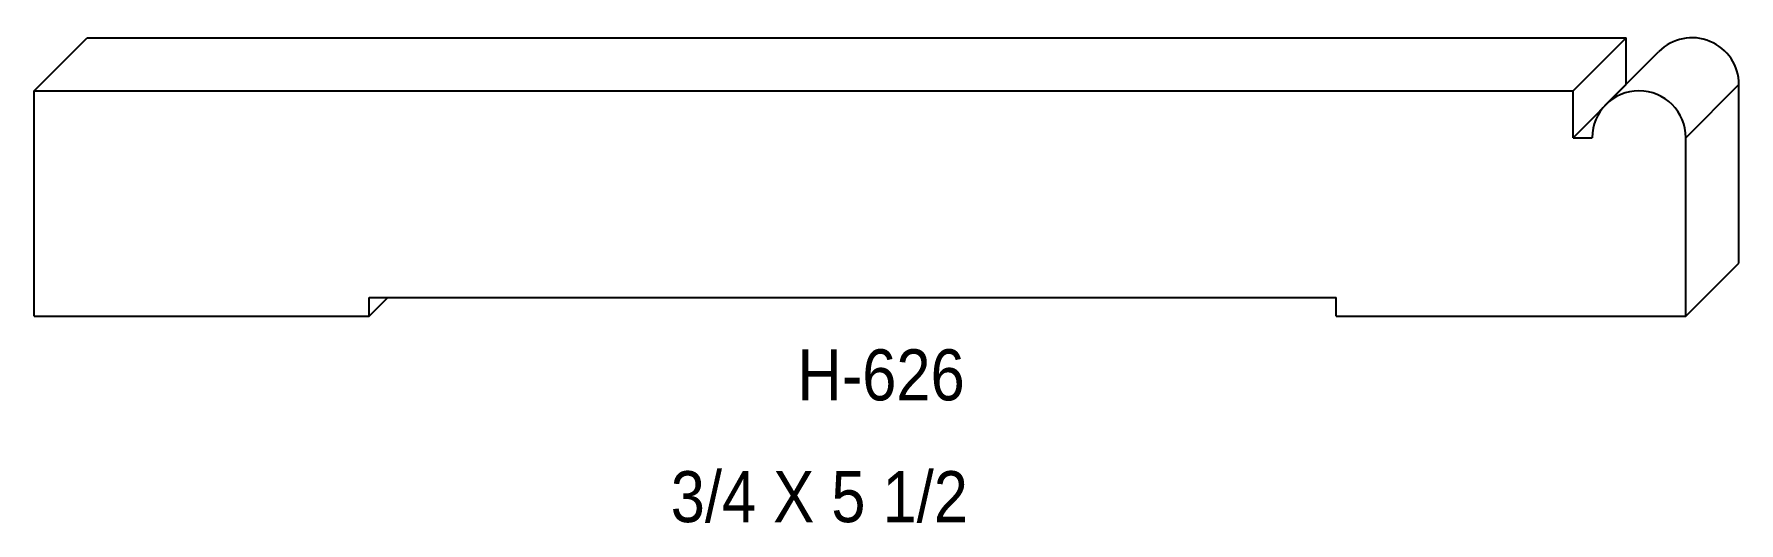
# Model space of a CAD drawing. Extents: x 66.1 to 71.77, y 151.51 to 153.14.
import ezdxf

# ---------------------------------------------------------------- set-up
doc = ezdxf.new("R2010")
doc.units = 0
doc.header["$LTSCALE"] = 5
doc.layers.add('PROFILE', color=7, linetype='CONTINUOUS')
doc.styles.add('TXT', font='TXT', dxfattribs={"height": 3.5})

msp = doc.modelspace()

# ---------------------------------------------------------------- linework, layer by layer
at = {"layer": 'PROFILE', "color": 1, "linetype": 'CONTINUOUS'}
for p, q in [((66.0965, 152.9462), (66.2732, 153.123)), ((66.2732, 153.123), (71.3969, 153.123)), ((71.2202, 152.9462), (71.3969, 153.123)), ((71.3969, 152.967), (71.3969, 153.123)), ((71.3288, 152.9006), (71.5055, 153.0773)), ((71.2202, 152.7903), (71.3969, 152.967)), ((71.5951, 152.7903), (71.7718, 152.967)), ((71.7718, 152.3732), (71.7718, 152.967)), ((66.0965, 152.9462), (71.2202, 152.9462)), ((66.0965, 152.1964), (66.0965, 152.9462)), ((71.2202, 152.7903), (71.2202, 152.9462)), ((71.2202, 152.7903), (71.2831, 152.7903)), ((71.5951, 152.1964), (71.5951, 152.7903)), ((71.5951, 152.1964), (71.7718, 152.3732)), ((67.2118, 152.1964), (67.2738, 152.2584)), ((67.2118, 152.2584), (70.4306, 152.2584)), ((67.2118, 152.1964), (67.2118, 152.2584)), ((70.4306, 152.1964), (70.4306, 152.2584)), ((66.0965, 152.1964), (67.2118, 152.1964)), ((70.4306, 152.1964), (71.5951, 152.1964))]:
    msp.add_line(p, q, dxfattribs=at)
for centre, major_axis, start_param, end_param in [((71.6158, 152.967), (0.156, 0), 0, 2.356194), ((71.4391, 152.7903), (0, 0.156), -1.570796, 1.570796)]:
    msp.add_ellipse(centre, major_axis=major_axis, ratio=1, start_param=start_param, end_param=end_param, dxfattribs=at)

# ---------------------------------------------------------------- texts
at = {"layer": 'PROFILE', "color": 1, "linetype": 'CONTINUOUS', "style": 'TXT', "width": 0.9}
for s, height, p in [('H-626', 0.16996, (68.6375, 151.9161)), ('3/4 X 5 1/2', 0.169956, (68.2159, 151.5107))]:
    msp.add_text(s, height=height, dxfattribs=at).set_placement(p)

doc.saveas('drawing.dxf')
